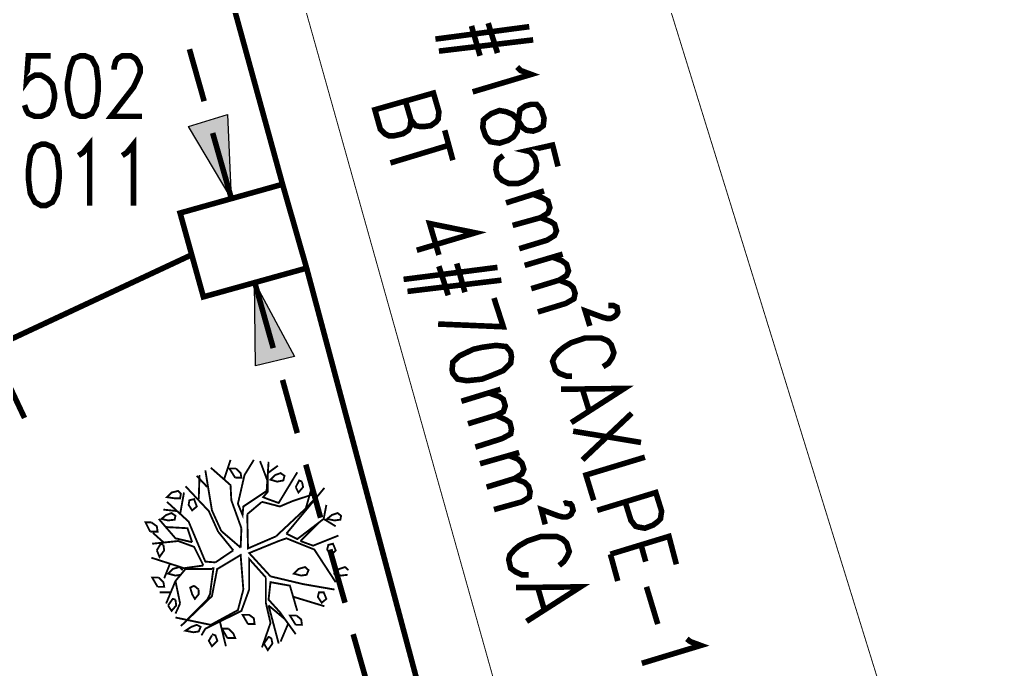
# Model space of a CAD drawing. Header units: millimetres. Extents: x 7 to 427, y 16 to 313.
# Drawn here: x 143.25 to 188.4, y 225.58 to 255.09 of the extents above; entities that cross this region are included whole.
import ezdxf

# ---------------------------------------------------------------- set-up
doc = ezdxf.new("R2010")
doc.units = ezdxf.units.MM
doc.layers.add('H', color=7, linetype='Continuous')
doc.layers.add('P', color=7, linetype='Continuous')

msp = doc.modelspace()

# ---------------------------------------------------------------- hatches: boundary and pattern name
at = {"layer": 'H', "linetype": 'Continuous'}
for points in [[(152.859, 246.98), (150.918, 250.225), (152.7, 250.79), (152.859, 246.98)], [(153.97, 239.36), (153.917, 243.17), (155.751, 239.783), (153.97, 239.36)]]:
    msp.add_hatch(color=256, dxfattribs=at).paths.add_polyline_path(points)

# ---------------------------------------------------------------- linework, layer by layer
at = {"layer": 'P'}
for points, const_width in [([(164.924, 281.023), (201.842, 161.89)], 0.042), ([(150.23, 276.913), (177.8, 178.788)], 0.042), ([(155.187, 247.615), (147.814, 274.408)], 0.254), ([(166.405, 254.776), (162.137, 254.212)], 0.254), ([(163.777, 254.811), (164.165, 253.453)], 0.254), ([(164.536, 254.935), (164.959, 253.577)], 0.254), ([(166.582, 254.176), (162.295, 253.665)], 0.254), ([(151.624, 251.389), (150.954, 253.753)], 0.254), ([(144.639, 253.453), (143.633, 253.453), (143.545, 252.271), (143.633, 252.395), (143.933, 252.571), (144.216, 252.571), (144.515, 252.395), (144.727, 252.148), (144.815, 251.76), (144.815, 251.513), (144.727, 251.09), (144.515, 250.825), (144.216, 250.702), (143.933, 250.702), (143.633, 250.825), (143.545, 250.966), (143.457, 251.213)], 0.254), ([(145.997, 253.453), (145.697, 253.33), (145.538, 252.942), (145.415, 252.271), (145.415, 251.883), (145.538, 251.213), (145.697, 250.825), (145.997, 250.702), (146.209, 250.702), (146.509, 250.825), (146.72, 251.213), (146.808, 251.883), (146.808, 252.271), (146.72, 252.942), (146.509, 253.33), (146.209, 253.453), (145.997, 253.453)], 0.254), ([(147.532, 252.818), (147.532, 252.942), (147.602, 253.206), (147.69, 253.33), (147.902, 253.453), (148.29, 253.453), (148.502, 253.33), (148.59, 253.206), (148.713, 252.942), (148.713, 252.695), (148.59, 252.395), (148.414, 252.024), (147.391, 250.702), (148.802, 250.702)], 0.254), ([(165.858, 252.942), (166.017, 252.783), (166.493, 252.607), (163.83, 251.813)], 0.254), ([(161.025, 250.543), (160.99, 250.243), (160.902, 250.067), (160.655, 249.908), (160.267, 249.82), (160.02, 249.82), (159.844, 249.908), (159.632, 250.119), (159.385, 251.001), (162.048, 251.76), (162.295, 250.913), (162.26, 250.578), (162.172, 250.455), (161.925, 250.278), (161.66, 250.243), (161.413, 250.243), (161.237, 250.278), (161.025, 250.543), (160.778, 251.389)], 0.254), ([(166.952, 251.001), (166.74, 251.248), (166.493, 251.248), (166.229, 251.178), (165.982, 251.001), (165.947, 250.79), (165.894, 250.366), (165.858, 250.031), (165.682, 249.767), (165.435, 249.608), (165.047, 249.484), (164.8, 249.52), (164.624, 249.555), (164.412, 249.82), (164.289, 250.19), (164.324, 250.543), (164.465, 250.666), (164.677, 250.825), (165.047, 250.966), (165.347, 250.913), (165.647, 250.79), (165.858, 250.578), (166.105, 250.19), (166.282, 250.067), (166.582, 250.031), (166.829, 250.119), (167.04, 250.278), (167.076, 250.613), (166.952, 251.001)], 0.254), ([(162.56, 250.067), (162.93, 248.708)], 0.254), ([(145.909, 248.92), (146.121, 249.061), (146.42, 249.432), (146.42, 246.645)], 0.254), ([(147.902, 248.92), (148.114, 249.061), (148.414, 249.432), (148.414, 246.645)], 0.254), ([(152.859, 246.98), (152.012, 249.943)], 0.254), ([(144.216, 249.432), (143.933, 249.308), (143.722, 248.92), (143.633, 248.25), (143.633, 247.862), (143.722, 247.191), (143.933, 246.803), (144.216, 246.645), (144.427, 246.645), (144.727, 246.803), (144.939, 247.191), (145.027, 247.862), (145.027, 248.25), (144.939, 248.92), (144.727, 249.308), (144.427, 249.432), (144.216, 249.432)], 0.254), ([(162.772, 249.396), (160.091, 248.585)], 0.254), ([(167.711, 248.426), (167.464, 249.396), (166.282, 249.132), (166.441, 249.096), (166.652, 248.849), (166.74, 248.55), (166.705, 248.214), (166.493, 247.95), (166.158, 247.738), (165.894, 247.65), (165.47, 247.65), (165.171, 247.791), (164.959, 248.003), (164.888, 248.285), (164.924, 248.638), (165.012, 248.761), (165.223, 248.92)], 0.254), ([(155.187, 247.615), (156.281, 243.805), (151.589, 242.499), (150.53, 246.309), (155.187, 247.615)], 0.254), ([(167.076, 247.315), (165.347, 246.768)], 0.254), ([(166.582, 247.156), (167.04, 246.98), (167.252, 246.856), (167.34, 246.556), (167.252, 246.309), (166.917, 246.098), (165.647, 245.745)], 0.254), ([(166.917, 246.098), (167.375, 245.921), (167.552, 245.798), (167.64, 245.498), (167.552, 245.286), (167.217, 245.075), (165.947, 244.687)], 0.254), ([(161.29, 244.616), (163.953, 245.41), (161.872, 245.833), (162.295, 244.404)], 0.254), ([(151.042, 244.404), (141.975, 240.171)], 0.254), ([(167.922, 244.44), (166.194, 243.928)], 0.254), ([(167.428, 244.316), (167.887, 244.14), (168.099, 243.981), (168.187, 243.681), (168.099, 243.47), (167.763, 243.258), (166.493, 242.87)], 0.254), ([(167.464, 202.071), (156.281, 243.805)], 0.254), ([(164.959, 243.84), (160.69, 243.293)], 0.254), ([(162.295, 243.893), (162.719, 242.57)], 0.254), ([(163.107, 244.016), (163.477, 242.711)], 0.254), ([(143.457, 236.996), (140.494, 243.293)], 0.254), ([(154.764, 240.171), (153.917, 243.17)], 0.254), ([(165.135, 243.258), (160.867, 242.746)], 0.254), ([(167.763, 243.258), (168.222, 243.082), (168.398, 242.923), (168.487, 242.658), (168.434, 242.411), (168.063, 242.2), (166.793, 241.812)], 0.254), ([(162.26, 241.265), (165.223, 241.141), (164.8, 242.447)], 0.254), ([(170.004, 242.111), (170.215, 242.111), (170.392, 242.023), (170.427, 241.812), (170.392, 241.723), (170.339, 241.653), (170.215, 241.565), (170.092, 241.512), (169.968, 241.512), (169.757, 241.565), (168.945, 241.864), (169.157, 241.177)], 0.254), ([(169.757, 239.324), (170.004, 239.483), (170.18, 239.748), (170.251, 239.959), (170.127, 240.33), (169.968, 240.506), (169.668, 240.63), (169.369, 240.63), (168.945, 240.63), (168.31, 240.418), (167.975, 240.206), (167.763, 240.03), (167.552, 239.783), (167.464, 239.571), (167.587, 239.183), (167.763, 239.025), (168.099, 238.901), (168.346, 238.901)], 0.254), ([(165.559, 239.995), (165.347, 240.242), (164.888, 240.295), (164.253, 240.206), (163.865, 240.118), (163.23, 239.818), (162.93, 239.536), (162.895, 239.183), (162.93, 239.025), (163.142, 238.76), (163.565, 238.689), (164.253, 238.76), (164.624, 238.901), (165.223, 239.148), (165.559, 239.483), (165.594, 239.783), (165.559, 239.995)], 0.254), ([(155.857, 236.308), (155.187, 238.725)], 0.254), ([(165.1, 238.301), (163.318, 237.755)], 0.254), ([(167.852, 238.301), (170.727, 238.337), (168.31, 236.784)], 0.254), ([(168.822, 238.301), (169.122, 237.331)], 0.254), ([(164.588, 238.125), (165.047, 237.966), (165.223, 237.843), (165.312, 237.543), (165.223, 237.278), (164.888, 237.12), (163.618, 236.732)], 0.254), ([(164.888, 237.12), (165.347, 236.908), (165.523, 236.784), (165.594, 236.485), (165.559, 236.273), (165.171, 236.061), (163.953, 235.673)], 0.254), ([(171.062, 237.208), (168.822, 235.091)], 0.254), ([(171.485, 235.885), (168.398, 236.396)], 0.254), ([(165.947, 235.426), (164.165, 234.915)], 0.254), ([(165.435, 235.303), (165.894, 235.126), (166.07, 234.95), (166.158, 234.668), (166.07, 234.456), (165.735, 234.244), (164.465, 233.856)], 0.254), ([(171.662, 235.215), (168.981, 234.403), (169.333, 233.257)], 0.254), ([(152.523, 234.192), (152.823, 235.091)], 0.085), ([(154.552, 235.003), (154.464, 233.68), (153.405, 232.974), (153.37, 232.586), (153.158, 233.098), (153.458, 234.403), (153.882, 235.091)], 0.085), ([(154.517, 234.103), (154.164, 235.038)], 0.085), ([(154.517, 234.491), (154.975, 234.827)], 0.085), ([(156.916, 232.463), (156.245, 234.879)], 0.254), ([(151.765, 233.856), (151.289, 234.368)], 0.085), ([(151.377, 233.31), (151.412, 234.403)], 0.085), ([(152.4, 231.863), (151.977, 232.798), (151.677, 234.615)], 0.085), ([(153.317, 231.987), (152.859, 233.257), (152.823, 233.945), (151.924, 234.738)], 0.085), ([(153.07, 234.703), (152.77, 234.703), (153.035, 234.28)], 0.085), ([(153.035, 234.28), (153.317, 234.28), (153.282, 234.491), (153.07, 234.703)], 0.085), ([(154.428, 233.345), (154.305, 233.398), (154.517, 233.645), (154.517, 234.491)], 0.085), ([(154.428, 233.345), (155.011, 233.133), (155.857, 234.527)], 0.085), ([(155.275, 234.368), (155.099, 234.491), (154.852, 234.403), (154.64, 234.192), (154.94, 234.103), (155.222, 234.156), (155.275, 234.368)], 0.085), ([(165.735, 234.244), (166.194, 234.068), (166.37, 233.892), (166.441, 233.645), (166.405, 233.398), (166.07, 233.186), (164.8, 232.833)], 0.254), ([(152.259, 231.828), (151.836, 232.763), (150.777, 233.892)], 0.085), ([(154.887, 231.616), (156.245, 232.886), (156.545, 233.945)], 0.085), ([(156.069, 234.103), (155.945, 234.156), (155.787, 233.856)], 0.085), ([(155.787, 233.856), (155.91, 233.609), (156.122, 233.856), (156.069, 234.103)], 0.085), ([(150.566, 233.557), (150.442, 233.68), (150.142, 233.609), (149.931, 233.398), (150.283, 233.345), (150.53, 233.345), (150.566, 233.557)], 0.085), ([(150.53, 232.622), (150.707, 233.609)], 0.085), ([(154.252, 233.186), (155.063, 232.974), (155.646, 233.221), (156.669, 233.557)], 0.085), ([(157.092, 233.821), (155.363, 231.74)], 0.085), ([(156.245, 232.886), (156.88, 233.557)], 0.085), ([(169.492, 232.798), (172.156, 233.609), (172.42, 232.763), (172.367, 232.41), (172.244, 232.287), (172.032, 232.128), (171.662, 231.987), (171.362, 232.04), (171.238, 232.075), (171.027, 232.339), (170.762, 233.186)], 0.254), ([(152.135, 230.434), (151.677, 230.47), (150.918, 232.287), (149.931, 233.186)], 0.085), ([(150.918, 233.045), (151.077, 232.798), (151.289, 232.974), (151.165, 233.31), (150.954, 233.257), (150.918, 233.045)], 0.085), ([(153.582, 232.622), (154.252, 233.186)], 0.085), ([(155.363, 231.74), (155.857, 231.493), (157.057, 232.41), (157.18, 233.045)], 0.085), ([(167.975, 233.098), (168.063, 233.133), (168.187, 233.098), (168.275, 233.098), (168.346, 233.01), (168.398, 232.798), (168.346, 232.71), (168.31, 232.622), (168.222, 232.551), (168.099, 232.498), (167.922, 232.498), (167.711, 232.551), (166.952, 232.833), (167.128, 232.163)], 0.254), ([(150.319, 232.551), (150.142, 232.675), (149.895, 232.586), (149.684, 232.41), (149.983, 232.339), (150.283, 232.375), (150.319, 232.551)], 0.085), ([(150.407, 232.763), (149.772, 232.833)], 0.085), ([(154.887, 231.616), (153.617, 231.069), (153.582, 232.622)], 0.085), ([(157.85, 232.551), (157.692, 232.675), (157.427, 232.586), (157.215, 232.41), (157.551, 232.339), (157.815, 232.375), (157.85, 232.551)], 0.085), ([(149.225, 232.251), (148.96, 232.251), (149.172, 231.828)], 0.085), ([(149.172, 231.828), (149.507, 231.828), (149.472, 232.075), (149.225, 232.251)], 0.085), ([(151.077, 231.352), (150.319, 231.528), (149.56, 232.41)], 0.085), ([(155.998, 231.405), (156.845, 232.251)], 0.085), ([(157.057, 232.41), (157.603, 232.075)], 0.085), ([(149.807, 231.316), (149.296, 231.775)], 0.085), ([(149.895, 232.04), (150.865, 231.987), (151.077, 231.352)], 0.085), ([(152.947, 230.981), (152.259, 231.828)], 0.085), ([(153.282, 231.105), (152.4, 231.863)], 0.085), ([(153.282, 231.105), (153.317, 231.987)], 0.085), ([(155.998, 231.405), (156.58, 231.193), (157.727, 231.652)], 0.085), ([(167.763, 230.293), (167.975, 230.47), (168.134, 230.717), (168.222, 230.928), (168.099, 231.316), (167.922, 231.493), (167.64, 231.616), (167.34, 231.616), (166.952, 231.616), (166.317, 231.405), (165.947, 231.193), (165.735, 231.017), (165.523, 230.77), (165.47, 230.558), (165.559, 230.17), (165.77, 230.011), (166.07, 229.87), (166.37, 229.87)], 0.254), ([(170.092, 230.805), (172.755, 231.616), (173.09, 230.346)], 0.254), ([(151.589, 230.293), (151.165, 231.14), (150.442, 231.405), (149.26, 231.281)], 0.085), ([(149.772, 231.228), (149.648, 231.281), (149.472, 230.981)], 0.085), ([(149.472, 230.981), (149.595, 230.681), (149.807, 230.981), (149.772, 231.228)], 0.085), ([(154.64, 229.799), (153.67, 230.858), (155.011, 231.405)], 0.085), ([(155.011, 231.405), (155.363, 231.528), (156.633, 231.017), (157.603, 229.535)], 0.085), ([(157.215, 231.017), (157.392, 230.77), (157.603, 230.981), (157.48, 231.281), (157.268, 231.228), (157.215, 231.017)], 0.085), ([(171.485, 231.228), (171.697, 230.47)], 0.254), ([(152.135, 230.434), (152.947, 230.981)], 0.085), ([(152.224, 230.135), (153.282, 230.77), (153.405, 229.2)], 0.085), ([(158.027, 228.6), (157.339, 231.017)], 0.254), ([(170.092, 230.805), (170.427, 229.588)], 0.254), ([(151.589, 230.293), (150.707, 230.17), (149.225, 230.646)], 0.085), ([(150.072, 230.382), (149.807, 229.711)], 0.085), ([(153.67, 229.2), (153.67, 230.593), (154.428, 229.747)], 0.085), ([(150.777, 230.135), (150.319, 229.588), (149.895, 228.565)], 0.085), ([(150.654, 230.082), (150.495, 230.223), (150.195, 230.135), (149.983, 229.923), (150.319, 229.835), (150.566, 229.87)], 0.085), ([(152.224, 230.17), (151.977, 228.9), (150.566, 227.542)], 0.085), ([(151.977, 230.135), (150.777, 230.135)], 0.085), ([(151.977, 230.17), (152.047, 230.17), (151.888, 228.988), (151.765, 228.741), (151.201, 228.177)], 0.085), ([(154.64, 229.799), (156.122, 229.447)], 0.085), ([(156.369, 230.082), (156.21, 230.223), (155.91, 230.135), (155.698, 229.923), (156.034, 229.835), (156.281, 229.87), (156.369, 230.082)], 0.085), ([(158.186, 230.082), (158.027, 230.223), (157.762, 230.135), (157.551, 229.923), (157.85, 229.835), (158.15, 229.87)], 0.085), ([(149.56, 229.747), (149.26, 229.747), (149.507, 229.323)], 0.085), ([(149.507, 229.323), (149.807, 229.323), (149.772, 229.535), (149.56, 229.747)], 0.085), ([(150.319, 229.588), (150.53, 228.565)], 0.085), ([(151.377, 229.2), (151.377, 228.988), (151.201, 228.776), (151.077, 228.988), (150.989, 229.288), (151.165, 229.376)], 0.085), ([(151.165, 229.376), (151.377, 229.2)], 0.085), ([(154.428, 229.747), (154.428, 228.6), (154.64, 227.683), (154.252, 226.572)], 0.085), ([(155.787, 227.171), (155.063, 228.177), (154.552, 228.741), (154.64, 229.535), (155.522, 229.376), (155.857, 228.23)], 0.085), ([(156.122, 229.447), (157.551, 229.2)], 0.085), ([(165.806, 229.288), (168.734, 229.323), (166.282, 227.753)], 0.254), ([(166.793, 229.288), (167.076, 228.318)], 0.254), ([(171.732, 229.323), (172.244, 227.63)], 0.254), ([(150.107, 229.076), (149.595, 229.076)], 0.085), ([(153.405, 229.2), (153.158, 228.265), (151.924, 227.595), (150.319, 227.93)], 0.085), ([(153.67, 229.2), (153.317, 228.23), (151.677, 227.418), (151.5, 227.118)], 0.085), ([(156.792, 228.865), (156.968, 228.6), (157.18, 228.776), (157.057, 229.076), (156.845, 229.076), (156.792, 228.865)], 0.085), ([(150.319, 228.741), (150.195, 228.776), (149.983, 228.477)], 0.085), ([(149.983, 228.477), (150.142, 228.23), (150.354, 228.477), (150.319, 228.741)], 0.085), ([(150.53, 228.565), (150.319, 228.106)], 0.085), ([(154.552, 228.477), (155.011, 226.748)], 0.085), ([(154.552, 228.477), (155.31, 227.842)], 0.085), ([(155.698, 228.865), (157.092, 228.441)], 0.085), ([(151.201, 228.177), (150.865, 227.842)], 0.085), ([(153.67, 228.053), (153.37, 228.053), (153.617, 227.63)], 0.085), ([(153.617, 227.63), (153.917, 227.63), (153.882, 227.894), (153.67, 228.053)], 0.085), ([(155.822, 228.018), (155.522, 228.018), (155.787, 227.595)], 0.085), ([(155.787, 227.595), (156.069, 227.595), (156.034, 227.842), (155.822, 228.018)], 0.085), ([(151.465, 227.506), (151.289, 227.595), (151.042, 227.506), (150.777, 227.33), (151.13, 227.259), (151.377, 227.295), (151.465, 227.506)], 0.085), ([(152.347, 227.718), (152.612, 226.624)], 0.085), ([(155.434, 227.63), (155.099, 226.836)], 0.085), ([(151.977, 227.118), (151.836, 226.871), (151.977, 226.624), (152.224, 226.871), (152.135, 227.118), (151.977, 227.171)], 0.085), ([(152.735, 227.418), (152.435, 227.418), (152.682, 226.995)], 0.085), ([(152.682, 226.995), (153.035, 226.995), (152.947, 227.207), (152.735, 227.418)], 0.085), ([(159.085, 224.755), (158.397, 227.171)], 0.254), ([(154.675, 226.995), (154.552, 227.048), (154.34, 226.748)], 0.085), ([(154.34, 226.748), (154.517, 226.448), (154.728, 226.748), (154.675, 226.995)], 0.085), ([(173.567, 226.96), (173.725, 226.836), (174.202, 226.66), (171.521, 225.848)], 0.254)]:
    msp.add_lwpolyline(points, dxfattribs=dict(at, const_width=const_width))
for points in [[(150.918, 250.243), (152.682, 250.79)], [(152.682, 250.79), (152.859, 246.98)], [(152.859, 246.98), (150.918, 250.243)], [(153.952, 239.36), (153.917, 243.17)], [(153.917, 243.17), (155.734, 239.783)], [(155.734, 239.783), (153.952, 239.36)]]:
    msp.add_lwpolyline(points, dxfattribs=at)

doc.saveas('drawing.dxf')
